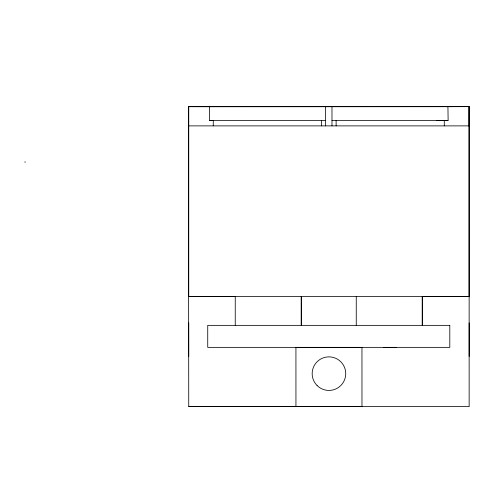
<?xml version="1.0" encoding="UTF-8"?>
<svg xmlns="http://www.w3.org/2000/svg" width="494" height="494" viewBox="0 0 494 494"><rect width="100%" height="100%" fill="white"/><g stroke="black" fill="none" stroke-linecap="round" stroke-linejoin="round"><path stroke-width="0.74" d="M188.455 125.884L188.455 106.685L469.121 106.63L469.152 406.636L188.745 406.506L188.449 125.884L469.078 125.884L469.121 106.63M213.254 125.884L213.254 120.456L209.407 120.456L325.546 120.456M321.415 125.884L321.415 120.456M331.98 125.884L331.98 106.698M422.284 296.462L422.284 325.348L422.284 296.462L469.158 296.585L188.375 296.585M331.98 120.456L448.126 120.456L447.928 106.698L469.096 106.636L469.102 296.585M396.416 347.362L383.258 347.375M393.397 347.362L389.093 347.375M209.598 120.45L209.407 106.698L447.947 106.698M436.924 120.456L447.947 120.45M24.7 162.038L25.484 162.038M295.943 406.611L361.972 406.611L361.96 347.362L295.931 347.362L295.943 406.611L188.739 406.506M209.598 106.698L188.751 106.648L188.751 296.456L235.243 296.462L235.249 325.348M444.279 120.456L444.297 125.884M469.158 322.885L469.158 356.452M356.254 296.462L356.254 325.348M336.118 120.456L336.118 125.884M325.546 106.698L325.546 125.884M188.745 322.885L188.745 356.452M301.278 296.462L301.278 325.348L301.278 296.462M449.799 325.355L207.733 325.355L207.733 347.362L449.799 347.362L449.799 325.348M317.086 385.518A16.784 16.784 0 0 0 345.164 377.99A16.784 16.784 0 0 0 324.614 357.434A16.784 16.784 0 0 0 317.086 385.518"/></g></svg>
